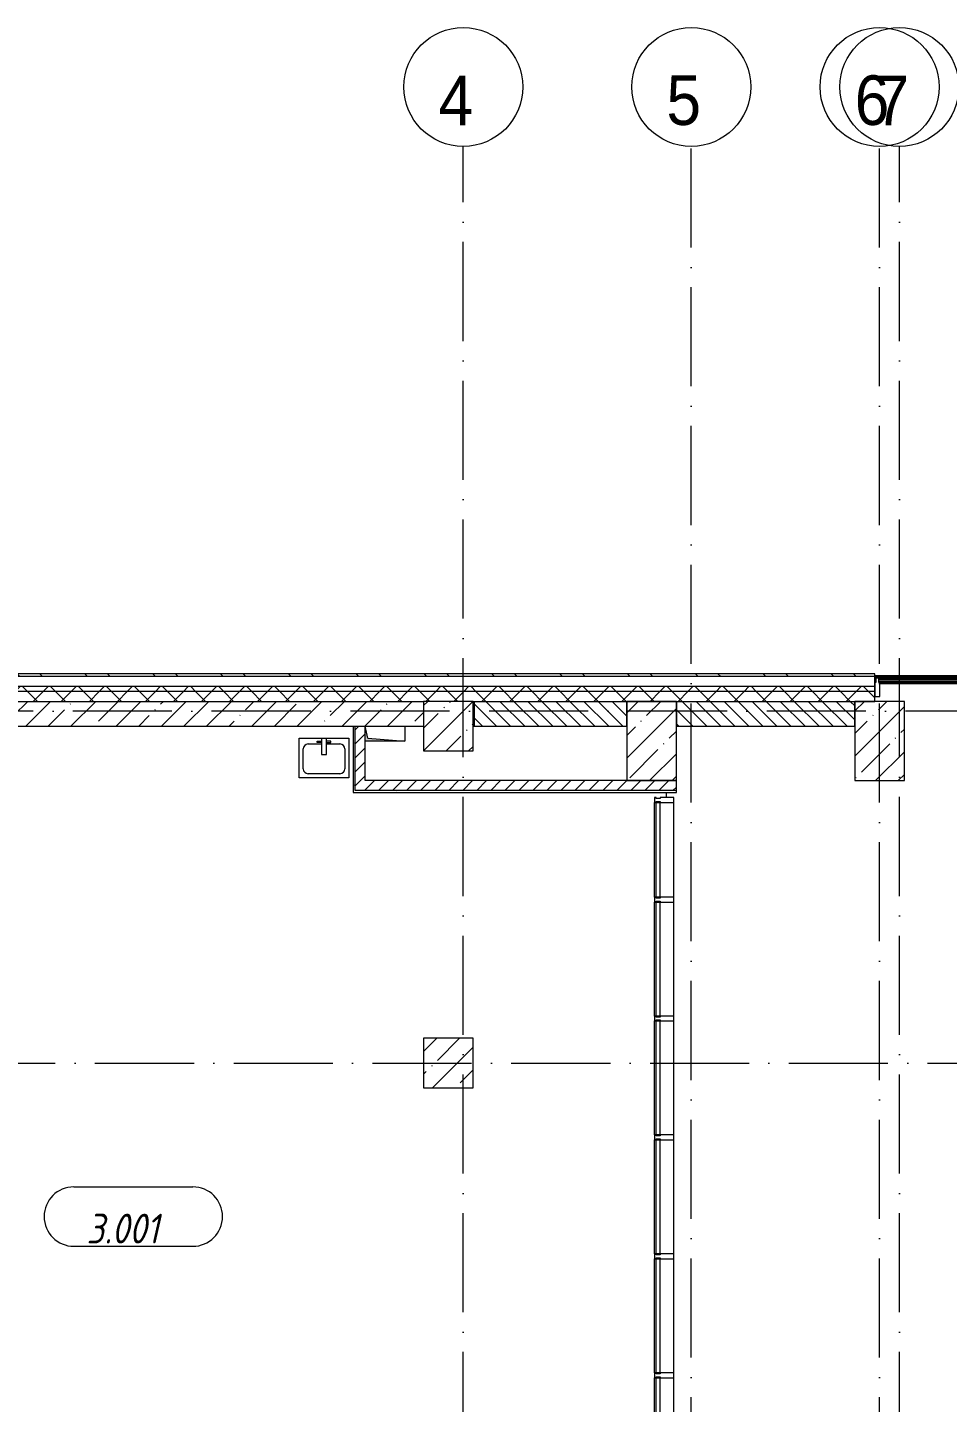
# Model space of a CAD drawing. Header units: millimetres. Extents: x -6467 to 106027, y -7090 to 195095.
# Drawn here: x 1162 to 10444, y 181220 to 195095 of the extents above; entities that cross this region are included whole.
import ezdxf

# ---------------------------------------------------------------- set-up
doc = ezdxf.new("R2010")
doc.units = ezdxf.units.MM
doc.linetypes.add('50_200_ШТРИХ_1Т_ш5_п1_п1_', pattern=[1400, 1000, -200, 0, -200])
for name, color, linetype, lineweight, true_color in [('A-AREA-IDEN-1', 7, 'Continuous', 9, 0xaaaaaa), ('A-WALL-2', 7, 'Continuous', 5, 0xaaaaaa), ('I-WALL-1', 7, 'Continuous', 5, 0x787878), ('M-EQPM-1', 7, 'Continuous', 9, 0xaaaaaa), ('M-EQPM-2', 7, 'Continuous', 9, 0xe2e2e2), ('P-SANR-FIXT-1', 7, 'Continuous', 9, 0xaaaaaa), ('Оси-1', 7, 'Continuous', 20, 0xaaaaaa), ('Оси-2', 7, 'Continuous', 9, 0xaaaaaa), ('Оси-3', 7, '50_200_ШТРИХ_1Т_ш5_п1_п1_', 9, 0xaaaaaa)]:
    doc.layers.add(name, color=color, linetype=linetype, lineweight=lineweight, true_color=true_color)
for name, color, linetype, lineweight in [('A-DETL-1', 7, 'Continuous', 50), ('A-FLOR', 7, 'Continuous', 9), ('A-GLAZ-CWMG', 7, 'Continuous', 9), ('A-GLAZ-CWMG-1', 7, 'Continuous', 20), ('A-WALL', 7, 'Continuous', 5), ('A-WALL-FNSH-1', 7, 'Continuous', 5), ('I-WALL', 7, 'Continuous', 5), ('S-COLS', 7, 'Continuous', 9), ('S-COLS-1', 7, 'Continuous', 5)]:
    doc.layers.add(name, color=color, linetype=linetype, lineweight=lineweight)
doc.styles.add('Arial', font='arial.ttf', dxfattribs={"width": 0.9, "height": 500})
doc.styles.add('ISOCPEUR_I_1', font='isocpeui.ttf', dxfattribs={"width": 0.85, "height": 2.5})
pattern_1 = [(45, (109.45, 102614.03), (-228.0985, 228.0985), []), (45, (337.55, 102614.03), (-228.0985, 228.0985), [403.225, -80.645, 6.706, -73.939])]
pattern_2 = [(45, (109.45, 102614.03), (-141.42136, 141.42136), []), (135, (109.45, 102614.03), (-141.42136, -141.42136), [])]
pattern_3 = [(0, (109.45, 102614.03), (406.4, 101.6), [6.706, -298.094, 6.706, -298.094, -1625.6]), (0, (109.45, 102614.03), (406.4, 101.6), [-609.6, 6.706, -602.894, 6.706, -298.094, -711.2]), (0, (109.45, 102614.03), (406.4, 101.6), [-1524, 6.706, -196.494, 6.706, -501.294]), (120, (261.85, 102664.83), (-291.18818, 301.15272), [6.706, -298.094, 6.706, -298.094, -1625.6]), (120, (261.85, 102664.83), (-291.18818, 301.15272), [-609.6, 6.706, -602.894, 6.706, -298.094, -711.2]), (120, (261.85, 102664.83), (-291.18818, 301.15272), [-1524, 6.706, -196.494, 6.706, -501.294]), (240, (312.65, 102868.03), (-115.21182, -402.75272), [6.706, -298.094, 6.706, -298.094, -1625.6]), (240, (312.65, 102868.03), (-115.21182, -402.75272), [-609.6, 6.706, -602.894, 6.706, -298.094, -711.2]), (240, (312.65, 102868.03), (-115.21182, -402.75272), [-1524, 6.706, -196.494, 6.706, -501.294])]
pattern_4 = [(45, (109.45, 102614.03), (-70.71068, 70.71068), [])]

# ---------------------------------------------------------------- blocks, each defined once
blk = doc.blocks.new('BSC_Колонна _Прямоугольная - 500х500-V20-АИ_План этажа Радиаторы_3')
at = {"layer": 'S-COLS-1'}
h = blk.add_hatch(dxfattribs=at)
h.set_pattern_fill('FP_46', color=256, style=0, pattern_type=2)
h.set_pattern_definition([(45, (-5300, -85431.04), (-228.0985, 228.0985), []), (45, (-5071.9, -85431.04), (-228.0985, 228.0985), [403.225, -80.645, 6.706, -73.939])])
h.paths.add_polyline_path([(-250, -250), (250, -250), (250, 250), (-250, 250)])
for p, q in [((250, 250), (-250, 250)), ((-250, 250), (-250, -250)), ((250, -250), (250, 250)), ((-250, -250), (250, -250))]:
    blk.add_line(p, q, dxfattribs=at)
blk = doc.blocks.new('SND_2D_Раковина1 - 400х300-17910372-АИ_План этажа Радиаторы_3')
at = {"layer": 'P-SANR-FIXT-1'}
for p, q in [((-250, -220), (-250, 180)), ((-250, 180), (250, 180)), ((-70, 150), (-25, 150)), ((-70, 135), (-70, 150)), ((-25, 180), (-25, 15)), ((25, 15), (25, 180)), ((70, 150), (25, 150)), ((70, 135), (70, 150)), ((250, 180), (250, -220)), ((-210, -130), (-210, 70)), ((-160, 120), (-25, 120)), ((-25, 135), (-70, 135)), ((-25, 15), (25, 15)), ((25, 135), (70, 135)), ((25, 120), (160, 120)), ((210, 70), (210, -130)), ((250, -220), (-250, -220)), ((160, -180), (-160, -180))]:
    blk.add_line(p, q, dxfattribs=at)
for centre, start, end in [((-160, 70), 90, 180), ((160, 70), 0, 90), ((-160, -130), 180, 270), ((160, -130), 270, 0)]:
    blk.add_arc(centre, 50, start, end, dxfattribs=at)
blk = doc.blocks.new('Канал вертикальный прямоугольный - Шахта - значок проема-24087328-АИ_План этажа Радиаторы_3')
at = {"layer": 'M-EQPM-2'}
blk.add_hatch(color=256, dxfattribs=at).paths.add_polyline_path([(75, 200), (-75, 200), (-75, -200), (-47.5, 172.5)])
at = {"layer": 'M-EQPM-1'}
for p, q in [((-75, -200), (-75, 200)), ((-75, 200), (75, 200)), ((-47.5, 172.5), (-75, -200)), ((-47.5, 172.5), (75, 200)), ((75, 200), (75, -200)), ((75, -200), (-75, -200))]:
    blk.add_line(p, q, dxfattribs=at)
blk = doc.blocks.new('Прямоугольный импост - Импост структурный с накладкой - 180мм-22872248-АИ_План этажа Радиаторы_3')
at = {"layer": 'A-GLAZ-CWMG-1'}
for p, q in [((-50, 0), (-50, 17)), ((-50, 17), (0, 17)), ((-40, 0), (-50, 0)), ((-40, -40), (-40, 0)), ((0, 0), (-10, 0)), ((-10, 0), (-10, -40)), ((0, 17), (0, 0)), ((-50, -180), (-50, -40)), ((-50, -40), (-40, -40)), ((-10, -40), (0, -40)), ((0, -40), (0, -180)), ((0, -180), (-50, -180))]:
    blk.add_line(p, q, dxfattribs=at)
blk = doc.blocks.new('Прямоугольный импост - Импост структурный с накладкой - 180мм-25654063-АИ_План этажа Радиаторы_3')
at = {"layer": 'A-GLAZ-CWMG'}
for p, q in [((7378, 82506), (7378, 83656)), ((7395, 83656), (7435, 83656)), ((7395, 82506), (7395, 83656)), ((7435, 82506), (7435, 83656)), ((7575, 82506), (7575, 83656)), ((7435, 82506), (7395, 82506))]:
    blk.add_line(p, q, dxfattribs=at)
blk = doc.blocks.new('Прямоугольный импост - Импост структурный с накладкой - 180мм-20786475-АИ_План этажа Радиаторы_3')
at = {"layer": 'A-GLAZ-CWMG-1'}
for p, q in [((-25, 0), (-25, 17)), ((-25, 17), (25, 17)), ((-15, 0), (-25, 0)), ((-15, -40), (-15, 0)), ((25, 0), (15, 0)), ((15, 0), (15, -40)), ((25, 17), (25, 0)), ((-25, -180), (-25, -40)), ((-25, -40), (-15, -40)), ((15, -40), (25, -40)), ((25, -40), (25, -180)), ((25, -180), (-25, -180))]:
    blk.add_line(p, q, dxfattribs=at)
blk = doc.blocks.new('Прямоугольный импост - Импост структурный с накладкой - 180мм-29769618-АИ_План этажа Радиаторы_3')
at = {"layer": 'A-GLAZ-CWMG'}
for p, q in [((7378, 83706), (7378, 84661)), ((7395, 84661), (7435, 84661)), ((7395, 83706), (7395, 84661)), ((7435, 83706), (7435, 84661)), ((7575, 83706), (7575, 84661)), ((7435, 83706), (7395, 83706))]:
    blk.add_line(p, q, dxfattribs=at)
blk = doc.blocks.new('Ось сетки - Круг_Ø6_00__ISO-2_5_0_9K_-17386508-АИ_План этажа Радиаторы_3')
at = {"layer": 'Оси-1'}
blk.add_circle((0, 0), 3, dxfattribs=at)
blk = doc.blocks.new('AAR_СКБ_Марка_помещения_1_5 ммп - Номер-27962133-АИ_План этажа Радиаторы_3')
at = {"layer": 'A-AREA-IDEN-1'}
for p, q in [((-2.987, 3), (3.013, 3)), ((-2.987, 0), (3.013, 0))]:
    blk.add_line(p, q, dxfattribs=at)
for centre, start, end in [((-2.987, 1.5), 90, 270), ((3.013, 1.5), 270, 90)]:
    blk.add_arc(centre, 1.5, start, end, dxfattribs=at)

msp = doc.modelspace()

# ---------------------------------------------------------------- hatches: boundary and pattern name
at = {"layer": 'A-WALL'}
h = msp.add_hatch(dxfattribs=at)
h.set_pattern_fill('FP_122', color=256, style=0, pattern_type=2)
h.set_pattern_definition(pattern_2)
h.paths.add_polyline_path([(23909, 188395), (23959, 188395), (23959, 188445), (20671, 188445), (20671, 188395), (22726, 188395)])
h.paths.add_polyline_path([(9711, 188395), (9711, 188445), (-2441, 188445), (-2441, 188395), (9493, 188395)])
h = msp.add_hatch(dxfattribs=at)
h.set_pattern_fill('FP_122', color=256, style=0, pattern_type=2)
h.set_pattern_definition(pattern_2)
h.paths.add_polyline_path([(23809, 188295), (23909, 188295), (23909, 188395), (20671, 188395), (20671, 188295), (23109, 188295)])
h.paths.add_polyline_path([(6184, 188295), (9711, 188295), (9711, 188395), (-2341, 188395), (-2341, 188295), (5669, 188295)])
h = msp.add_hatch(dxfattribs=at)
h.set_pattern_fill('FP_1', color=256, style=0, pattern_type=2)
h.set_pattern_definition(pattern_1)
h.paths.add_polyline_path([(5659, 188045), (5669, 188045), (5669, 188295), (5659, 188295)])
h.paths.add_polyline_path([(5159, 188045), (5159, 188295), (-1841, 188295), (-1841, 188045), (4597, 188045)])
at = {"layer": 'A-WALL-2'}
h = msp.add_hatch(dxfattribs=at)
h.set_pattern_fill('FP_121', color=256, style=0, pattern_type=2)
h.set_pattern_definition([(135, (109.45, 102614.03), (-342.1478, -342.1478), []), (135, (337.55, 102614.03), (-342.1478, -342.1478), [])])
h.paths.add_polyline_path([(24059, 188545), (24086, 188545), (24086, 188572), (20671, 188572), (20671, 188545), (22726, 188545)])
h.paths.add_polyline_path([(9711, 188545), (9711, 188572), (-2591, 188572), (-2591, 188545), (9493, 188545)])
at = {"layer": 'I-WALL'}
h = msp.add_hatch(dxfattribs=at)
h.set_pattern_fill('FP_2', color=256, style=0, pattern_type=2)
h.set_pattern_definition([(135, (109.45, 102614.03), (-70.71068, -70.71068), [])])
h.paths.add_polyline_path([(20671, 188045), (23109, 188045), (23109, 188295), (20671, 188295)])
h.paths.add_polyline_path([(9493, 188045), (9509, 188045), (9509, 188295), (5669, 188295), (5669, 188045), (7209, 188045), (7209, 188295), (7709, 188295), (7709, 188045), (7838, 188045)])
h = msp.add_hatch(dxfattribs=at)
h.set_pattern_fill('FP_5', color=256, style=0, pattern_type=2)
h.set_pattern_definition(pattern_4)
h.paths.add_polyline_path([(4569, 187395), (4569, 188045), (4469, 188045), (4469, 187395)])
h = msp.add_hatch(dxfattribs=at)
h.set_pattern_fill('FP_5', color=256, style=0, pattern_type=2)
h.set_pattern_definition(pattern_4)
h.paths.add_polyline_path([(7709, 187395), (7709, 187495), (4569, 187495), (4569, 187395), (6184, 187395)])
at = {"layer": 'I-WALL-1'}
h = msp.add_hatch(dxfattribs=at)
h.set_pattern_fill('FP_3', color=256, style=0, pattern_type=2)
h.set_pattern_definition(pattern_3)
h.paths.add_polyline_path([(4469, 187375), (4469, 188045), (4449, 188045), (4449, 187375)])
h = msp.add_hatch(dxfattribs=at)
h.set_pattern_fill('FP_3', color=256, style=0, pattern_type=2)
h.set_pattern_definition(pattern_3)
h.paths.add_polyline_path([(7709, 187375), (7709, 187395), (4469, 187395), (4469, 187375), (6184, 187375)])
at = {"layer": 'S-COLS-1'}
h = msp.add_hatch(dxfattribs=at)
h.set_pattern_fill('FP_1', color=256, style=0, pattern_type=2)
h.set_pattern_definition(pattern_1)
h.paths.add_polyline_path([(7709, 187495), (7709, 188295), (7209, 188295), (7209, 187495)])
h = msp.add_hatch(dxfattribs=at)
h.set_pattern_fill('FP_1', color=256, style=0, pattern_type=2)
h.set_pattern_definition(pattern_1)
h.paths.add_polyline_path([(10009, 187495), (10009, 188295), (9509, 188295), (9509, 187495)])
h = msp.add_hatch(dxfattribs=at)
h.set_pattern_fill('FP_1', color=256, style=0, pattern_type=2)
h.set_pattern_definition(pattern_1)
h.paths.add_polyline_path([(5659, 184395), (5659, 184895), (5159, 184895), (5159, 184395)])

# ---------------------------------------------------------------- linework, layer by layer
at = {"layer": 'A-DETL-1'}
for p, q in [((20671, 188542), (9711, 188542)), ((9751, 188525), (10539, 188525)), ((9751, 188485), (10539, 188485))]:
    msp.add_line(p, q, dxfattribs=at)
at = {"layer": 'A-FLOR'}
msp.add_line((7609, 187325), (7609, 187375), dxfattribs=at)
at = {"layer": 'A-WALL'}
for p, q in [((9711, 188545), (-2591, 188545)), ((9711, 188445), (-2491, 188445)), ((9711, 188395), (-2441, 188395)), ((5669, 188295), (5669, 188045)), ((5669, 188295), (9509, 188295)), ((7209, 188045), (7209, 188295)), ((7209, 188295), (7709, 188295)), ((7709, 188295), (7709, 188045)), ((9509, 188045), (9509, 188295)), ((-1841, 188045), (5159, 188045)), ((4469, 187395), (4469, 188045)), ((5659, 188045), (7209, 188045)), ((7709, 188045), (9509, 188045)), ((7709, 187395), (4469, 187395))]:
    msp.add_line(p, q, dxfattribs=at)
at = {"layer": 'A-WALL-FNSH-1'}
for p, q in [((9711, 188572), (-2618, 188572)), ((9711, 188295), (9711, 188572)), ((-1841, 188295), (5159, 188295)), ((5659, 188295), (5669, 188295)), ((9509, 188295), (9711, 188295)), ((4449, 188045), (4449, 187375)), ((4569, 187495), (4569, 187895)), ((7709, 187495), (4569, 187495)), ((7709, 187375), (7709, 187495)), ((4449, 187375), (7709, 187375))]:
    msp.add_line(p, q, dxfattribs=at)
at = {"layer": 'S-COLS'}
for p, q in [((7709, 188295), (7209, 188295)), ((7209, 188295), (7209, 188045)), ((7709, 188045), (7709, 188295)), ((9509, 188295), (9509, 188045))]:
    msp.add_line(p, q, dxfattribs=at)
at = {"layer": 'S-COLS-1'}
for p, q in [((10009, 188295), (9509, 188295)), ((10009, 187495), (10009, 188295)), ((7209, 188045), (7209, 187495)), ((7709, 187495), (7709, 188045)), ((9509, 188045), (9509, 187495)), ((7209, 187495), (7709, 187495)), ((9509, 187495), (10009, 187495)), ((5659, 184895), (5159, 184895)), ((5159, 184895), (5159, 184395)), ((5659, 184395), (5659, 184895)), ((5159, 184395), (5659, 184395))]:
    msp.add_line(p, q, dxfattribs=at)
at = {"layer": 'Оси-3'}
for p, q in [((5559, 96724), (5559, 193895)), ((7859, 155072), (7859, 193895)), ((9759, 155072), (9759, 193895)), ((9959, 96724), (9959, 193895)), ((104827, 188195), (-5158, 188195)), ((-5158, 184645), (104827, 184645))]:
    msp.add_line(p, q, dxfattribs=at)

# ---------------------------------------------------------------- block references
at = {"layer": 'A-AREA-IDEN-1', "xscale": 199.9999999999999, "yscale": 199.9999999999999, "zscale": 199.9999999999999}
msp.add_blockref('AAR_СКБ_Марка_помещения_1_5 ммп - Номер-27962133-АИ_План этажа Радиаторы_3', (2227, 182796), dxfattribs=at)
at = {"layer": 'A-GLAZ-CWMG', "extrusion": (0, 0, -1)}
msp.add_blockref('Прямоугольный импост - Импост структурный с накладкой - 180мм-22872248-АИ_План этажа Радиаторы_3', (-9711, 188525), dxfattribs=at)
at = {"layer": 'A-GLAZ-CWMG', "extrusion": (0, 0, -1), "rotation": 270.0000000000001}
for p in [(-7504, 187300), (-7504, 186295), (-7504, 185095), (-7504, 183895), (-7504, 182695), (-7504, 181495)]:
    msp.add_blockref('Прямоугольный импост - Импост структурный с накладкой - 180мм-20786475-АИ_План этажа Радиаторы_3', p, dxfattribs=at)
at = {"layer": 'A-GLAZ-CWMG'}
for name, p in [('Прямоугольный импост - Импост структурный с накладкой - 180мм-29769618-АИ_План этажа Радиаторы_3', (109, 102614)), ('Прямоугольный импост - Импост структурный с накладкой - 180мм-25654063-АИ_План этажа Радиаторы_3', (109, 102614)), ('Прямоугольный импост - Импост структурный с накладкой - 180мм-25654063-АИ_План этажа Радиаторы_3', (109, 101414)), ('Прямоугольный импост - Импост структурный с накладкой - 180мм-25654063-АИ_План этажа Радиаторы_3', (109, 100214)), ('Прямоугольный импост - Импост структурный с накладкой - 180мм-25654063-АИ_План этажа Радиаторы_3', (109, 99014)), ('Прямоугольный импост - Импост структурный с накладкой - 180мм-25654063-АИ_План этажа Радиаторы_3', (109, 97814))]:
    msp.add_blockref(name, p, dxfattribs=at)
at = {"layer": 'M-EQPM-1', "rotation": 89.99999999999908}
msp.add_blockref('Канал вертикальный прямоугольный - Шахта - значок проема-24087328-АИ_План этажа Радиаторы_3', (4769, 187970), dxfattribs=at)
at = {"layer": 'P-SANR-FIXT-1'}
msp.add_blockref('SND_2D_Раковина1 - 400х300-17910372-АИ_План этажа Радиаторы_3', (4154, 187745), dxfattribs=at)
at = {"layer": 'S-COLS'}
msp.add_blockref('BSC_Колонна _Прямоугольная - 500х500-V20-АИ_План этажа Радиаторы_3', (5409, 188045), dxfattribs=at)
at = {"layer": 'Оси-1', "xscale": 199.9999999999999, "yscale": 199.9999999999999, "zscale": 199.9999999999999}
for p in [(5559, 194495), (7859, 194495), (9759, 194495), (9959, 194495)]:
    msp.add_blockref('Ось сетки - Круг_Ø6_00__ISO-2_5_0_9K_-17386508-АИ_План этажа Радиаторы_3', p, dxfattribs=at)

# ---------------------------------------------------------------- texts
at = {"layer": 'A-AREA-IDEN-1', "insert": (2123, 182825), "char_height": 300, "width": 900, "attachment_point": 8, "line_spacing_factor": 1.139951, "style": 'ISOCPEUR_I_1'}
msp.add_mtext('\\pxqc,t8.46667,16.93333,25.4,33.86667,42.33333,50.8,59.26667,67.73333,76.2,84.66667,93.13333,101.6,110.06667,118.53333,127,135.46667,143.93333,152.4,160.86667,169.33333,177.8,186.26667,194.73333,203.2,211.66667,220.13333,228.6,237.06667,245.53333,254,262.46667,270.93333;{3.001}', dxfattribs=at)
at = {"layer": 'Оси-2', "char_height": 500, "width": 358.2, "attachment_point": 5, "line_spacing_factor": 0.936439, "style": 'Arial'}
for s, insert in [('\\pxqc,t4.572,9.144,13.716,18.288,22.86,27.432,32.004,36.576,41.148,45.72,50.292,54.864,59.436,64.008,68.58,73.152,77.724,82.296,86.868,91.44,96.012,100.584,105.156,109.728,114.3,118.872,123.444,128.016,132.588,137.16,141.732,146.304;{4}', (5483, 194358)), ('\\pxqc,t4.572,9.144,13.716,18.288,22.86,27.432,32.004,36.576,41.148,45.72,50.292,54.864,59.436,64.008,68.58,73.152,77.724,82.296,86.868,91.44,96.012,100.584,105.156,109.728,114.3,118.872,123.444,128.016,132.588,137.16,141.732,146.304;{5}', (7783, 194358)), ('\\pxqc,t4.572,9.144,13.716,18.288,22.86,27.432,32.004,36.576,41.148,45.72,50.292,54.864,59.436,64.008,68.58,73.152,77.724,82.296,86.868,91.44,96.012,100.584,105.156,109.728,114.3,118.872,123.444,128.016,132.588,137.16,141.732,146.304;{6}', (9683, 194358)), ('\\pxqc,t4.572,9.144,13.716,18.288,22.86,27.432,32.004,36.576,41.148,45.72,50.292,54.864,59.436,64.008,68.58,73.152,77.724,82.296,86.868,91.44,96.012,100.584,105.156,109.728,114.3,118.872,123.444,128.016,132.588,137.16,141.732,146.304;{7}', (9883, 194358))]:
    msp.add_mtext(s, dxfattribs=dict(at, insert=insert))

doc.saveas('drawing.dxf')
